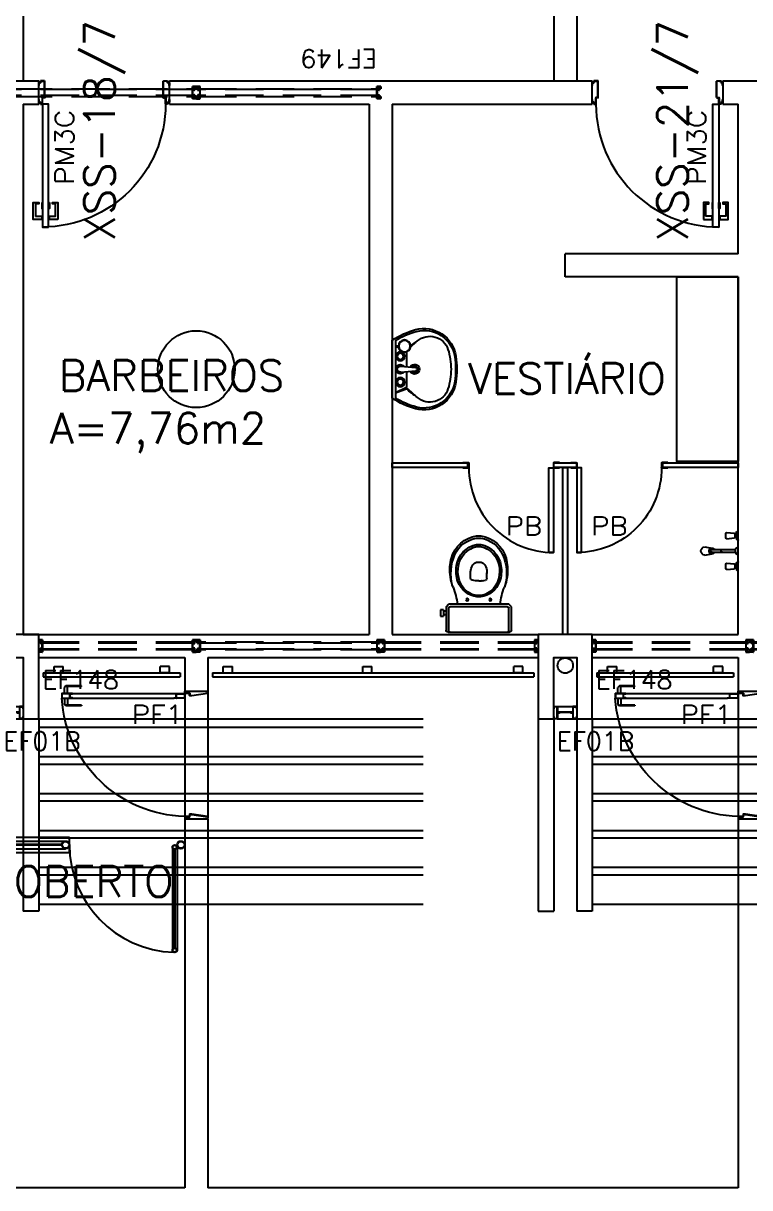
# Model space of a CAD drawing. Header units: millimetres. Extents: x 2046 to 2564, y 885 to 1120.
# Drawn here: x 2201.76 to 2206.49, y 918.65 to 926.23 of the extents above; entities that cross this region are included whole.
import ezdxf

# ---------------------------------------------------------------- set-up
doc = ezdxf.new("R2010")
doc.units = ezdxf.units.MM
doc.header["$LTSCALE"] = 10
doc.linetypes.add('HIDDEN', pattern=[0.375, 0.25, -0.125])
for name, color, linetype in [('AR-ALV', 2, 'Continuous'), ('AR-ALV-H', 1, 'Continuous'), ('AR-ALV-V', 2, 'Continuous'), ('AR-BRISEPROJ', 1, 'HIDDEN'), ('AR-DIVISÓRIAS', 2, 'Continuous'), ('AR-ESQ', 1, 'Continuous'), ('AR-ESQ-C', 1, 'Continuous'), ('AR-ESTC', 3, 'Continuous'), ('AR-LOUÇAS', 1, 'Continuous'), ('AR-PERGOLAPROJ', 1, 'HIDDEN'), ('AR-PORTA', 1, 'Continuous'), ('AR-PROJ', 1, 'HIDDEN'), ('BGR- VISTA', 12, 'Continuous'), ('BR-MONTANTE', 242, 'Continuous'), ('BR-PAINEL', 1, 'Continuous'), ('DET-VIDRO-FERR-V', 2, 'Continuous'), ('DT-ESQ-CHAPA DOBRADA-C', 1, 'Continuous'), ('DT-ESQ-CHAPA DOBRADA-V', 2, 'Continuous'), ('DT-ESQ-MARCO-V', 1, 'Continuous'), ('DT-ESQ-PERFIL TUBULAR-V', 2, 'Continuous'), ('DT-ESQ-PERFIL U-C', 2, 'Continuous'), ('DT-ESQ-PROJ', 1, 'HIDDEN'), ('DT-MALHA_C', 1, 'Continuous'), ('DT-PERFIL_TUBULAR_C', 193, 'Continuous'), ('DT-TXTESQ', 2, 'Continuous'), ('DT-TXTMOD', 1, 'Continuous'), ('DV- VISTA', 2, 'Continuous'), ('DV-TEXTO', 2, 'Continuous'), ('ENDEREÇO', 2, 'Continuous'), ('maçaneta', 1, 'Continuous'), ('mov', 1, 'Continuous'), ('PF-TXT', 2, 'Continuous'), ('PF-V', 1, 'Continuous'), ('PG-PROJ', 1, 'HIDDEN'), ('PM-PERFIL U-C', 2, 'Continuous'), ('PM-TXT', 2, 'Continuous'), ('pm1', 2, 'Continuous'), ('pm2', 1, 'Continuous'), ('WC1', 1, 'Continuous'), ('WC2', 1, 'Continuous'), ('WC3', 1, 'Continuous'), ('Área', 2, 'Continuous')]:
    doc.layers.add(name, color=color, linetype=linetype)
doc.styles.add('S10', font='simplex.shx', dxfattribs={"height": 0.1})
doc.styles.add('S12', font='simplex.shx', dxfattribs={"width": 1.1, "height": 0.12})
doc.styles.add('UNB-100', font='simplex.shx', dxfattribs={"height": 0.2})
doc.styles.add('UNB1-100', font='simplex.shx', dxfattribs={"height": 0.2})

# ---------------------------------------------------------------- blocks, each defined once
blk = doc.blocks.new('BACI-02P')
at = {"layer": 'WC1'}
for p, q in [((0.015, -0.1999), (0.015, 0.1999)), ((0.0276, 0.2125), (0.1797, 0.2125)), ((0.1797, 0.2125), (0.1959, 0.1963)), ((0.1959, 0.1963), (0.1959, -0.1963)), ((0.64, -0.0139), (0.64, 0.0139)), ((0.1797, -0.2125), (0.0276, -0.2125)), ((0.1797, -0.2125), (0.1959, -0.1963))]:
    blk.add_line(p, q, dxfattribs=at)
for centre, radius, start, end in [((0.0276, 0.1999), 0.0126, 90, 180), ((0.1312, 0.6177), 0.4837, 277.68055, 291.29786), ((0.4176, -0.1176), 0.3054, 85.92121, 111.30754), ((0.3963, -0.2524), 0.4415, 76.89645, 84.40787), ((0.4446, -0.0126), 0.1972, 7.73678, 74.79162), ((0.4446, 0.0126), 0.1972, 285.20838, 352.26322), ((0.1312, -0.6177), 0.4837, 68.70214, 82.31945), ((0.0276, -0.1999), 0.0126, 180, 270), ((0.4176, 0.1176), 0.3054, 248.69246, 274.07879), ((0.3963, 0.2524), 0.4415, 275.59213, 283.10355)]:
    blk.add_arc(centre, radius, start, end, dxfattribs=at)
at = {"layer": 'WC2'}
for p, q in [((0.2432, 0.0115), (0.2432, -0.0115)), ((0.5851, -0.0139), (0.5851, 0.0139))]:
    blk.add_line(p, q, dxfattribs=at)
for centre, radius, start, end in [((0.3995, -0.012), 0.1581, 111.08786, 171.43251), ((0.4113, -0.0526), 0.2002, 79.61968, 110.06193), ((0.4205, -0.0219), 0.1685, 12.28248, 80.81193), ((0.3995, 0.012), 0.1581, 188.56749, 248.91214), ((0.4205, 0.0219), 0.1685, 279.18807, 347.71752), ((0.4113, 0.0526), 0.2002, 249.93807, 280.38031)]:
    blk.add_arc(centre, radius, start, end, dxfattribs=at)
at = {"layer": 'WC3'}
for p, q in [((0.0225, 0.1963), (0.1696, 0.1963)), ((0.1797, 0.1862), (0.1797, -0.1862)), ((0.2523, 0.0115), (0.2523, -0.0115)), ((0.3487, 0), (0.3487, 0.0179)), ((0.3487, 0), (0.3487, -0.0179)), ((0.349, 0.0216), (0.3532, 0.0433)), ((0.3655, 0.0535), (0.4003, 0.0535)), ((0.5722, -0.0139), (0.5722, 0.0139)), ((0.6258, -0.0139), (0.6258, 0.0139)), ((0.349, -0.0216), (0.3532, -0.0433)), ((0.3655, -0.0535), (0.4003, -0.0535)), ((0.1696, -0.1963), (0.0225, -0.1963)), ((0.1276, -0.2125), (0.1276, -0.2291)), ((0.1509, -0.2125), (0.1509, -0.2291)), ((0.1193, -0.249), (0.1193, -0.2291)), ((0.1596, -0.2291), (0.1193, -0.2291)), ((0.1596, -0.249), (0.1193, -0.249)), ((0.1596, -0.2291), (0.1596, -0.249))]:
    blk.add_line(p, q, dxfattribs=at)
for centre in [(0.2264, 0.075), (0.2264, -0.075)]:
    blk.add_circle(centre, 0.00813, dxfattribs=at)
for centre, radius, start, end in [((0.0225, 0.1888), 0.00753, 90, 180), ((0.1696, 0.1862), 0.01, 0, 90), ((0.3956, -0.1199), 0.3011, 65.92177, 105.32351), ((0.4446, -0.0126), 0.1831, 8.33481, 66.22732), ((0.3995, -0.012), 0.1491, 133.26567, 170.90883), ((0.4113, -0.0526), 0.1877, 79.61968, 127.38986), ((0.4205, -0.0219), 0.1559, 13.28861, 80.81193), ((0.3687, 0.0179), 0.0201, 169.20938, 180), ((0.3687, 0.0179), 0.0201, 169.20938, 180), ((0.3655, 0.041), 0.0126, 90, 169.20938), ((0.3985, -0.0611), 0.1146, 69.06318, 90.87906), ((0.4253, 0.0035), 0.0448, 355.54817, 71.54049), ((0.4253, -0.0035), 0.0448, 288.45951, 4.45183), ((0.3995, 0.012), 0.1491, 189.09117, 226.73433), ((0.3687, -0.0179), 0.0201, 180, 190.79062), ((0.3687, -0.0179), 0.0201, 180, 190.79062), ((0.3655, -0.041), 0.0126, 190.79062, 270), ((0.3985, 0.0611), 0.1146, 269.12095, 290.93682), ((0.4205, 0.0219), 0.1559, 279.18807, 346.71139), ((0.4446, 0.0126), 0.1831, 293.77269, 351.66519), ((0.4113, 0.0526), 0.1877, 232.61014, 280.38031), ((0.0225, -0.1888), 0.00753, 180, 270), ((0.1696, -0.1862), 0.01, 270, 0), ((0.3956, 0.1199), 0.3011, 254.67649, 294.07823)]:
    blk.add_arc(centre, radius, start, end, dxfattribs=at)
blk = doc.blocks.new('CHVR-01P')
at = {"layer": 'WC1'}
for p, q in [((-0.08, 0.114), (-0.08, 0.086)), ((-0.074, 0.12), (-0.0254, 0.1155)), ((-0.074, 0.08), (-0.0254, 0.0845)), ((-0.02, 0.1096), (-0.0176, 0.1096)), ((-0.02, 0.0904), (-0.0176, 0.0904)), ((-0.0139, 0.1119), (-0.0077, 0.1257)), ((-0.0139, 0.0881), (-0.0077, 0.0743)), ((-0.0015, 0.129), (-0.0052, 0.1279)), ((-0.2165, 0.0264), (-0.1704, 0.0189)), ((-0.1704, 0.0088), (-0.1537, 0.0088)), ((-0.1537, 0.0088), (-0.0176, 0.0088)), ((-0.0176, 0.0088), (-0.0133, 0.0174)), ((-0.0131, 0.0178), (-0.0132, 0.0176)), ((-0.0126, 0.0182), (-0.0088, 0.0206)), ((-0.0088, 0.0222), (-0.0088, 0.0206)), ((-0.0068, 0.0242), (0, 0.0242)), ((-0.0015, 0.071), (-0.0052, 0.0721)), ((-0.2165, -0.0264), (-0.1704, -0.0189)), ((-0.1704, -0.0088), (-0.1537, -0.0088)), ((-0.1537, -0.0088), (-0.0176, -0.0088)), ((-0.0176, -0.0088), (-0.0133, -0.0174)), ((-0.0139, -0.0881), (-0.0077, -0.0743)), ((-0.0131, -0.0178), (-0.0132, -0.0176)), ((-0.0126, -0.0182), (-0.0088, -0.0206)), ((-0.0088, -0.0206), (-0.0088, -0.0222)), ((-0.0068, -0.0242), (0, -0.0242)), ((-0.0015, -0.071), (-0.0052, -0.0721)), ((-0.08, -0.086), (-0.08, -0.114)), ((-0.074, -0.08), (-0.0254, -0.0845)), ((-0.074, -0.12), (-0.0254, -0.1155)), ((-0.02, -0.0904), (-0.0176, -0.0904)), ((-0.02, -0.1096), (-0.0176, -0.1096)), ((-0.0139, -0.1119), (-0.0077, -0.1257)), ((-0.0015, -0.129), (-0.0052, -0.1279))]:
    blk.add_line(p, q, dxfattribs=at)
for centre, radius, start, end in [((-0.074, 0.114), 0.006, 90, 180), ((-0.074, 0.086), 0.006, 180, 270), ((-0.026, 0.1096), 0.006, 0, 84.40066), ((-0.026, 0.0904), 0.006, 275.59934, 0), ((-0.0176, 0.1136), 0.004, 270, 335.61273), ((-0.0176, 0.0864), 0.004, 24.38727, 90), ((-0.004, 0.1241), 0.004, 107.53034, 155.61273), ((-0.001, 0.1282), 0.001, 0, 122.00538), ((-0.2165, 0), 0.0264, 90, 270), ((-0.1704, 0), 0.0189, 90, 270), ((-0.1704, 0), 0.0088, 90, 270), ((-0.1704, 0), 0.0189, 27.71775, 90), ((-0.0115, 0.0165), 0.002, 122.78059, 153.43495), ((-0.0068, 0.0222), 0.002, 90, 180), ((-0.004, 0.0759), 0.004, 204.38727, 252.46966), ((-0.001, 0.0718), 0.001, 237.99462, 0), ((0, 0.07), 0.000002, 180, 270), ((-0.1704, 0), 0.0189, 270, 332.28225), ((-0.0115, -0.0165), 0.002, 206.56505, 237.21941), ((-0.0068, -0.0222), 0.002, 180, 270), ((-0.004, -0.0759), 0.004, 107.53034, 155.61273), ((-0.001, -0.0718), 0.001, 0, 122.00538), ((-0.074, -0.086), 0.006, 90, 180), ((-0.074, -0.114), 0.006, 180, 270), ((-0.026, -0.0904), 0.006, 0, 84.40066), ((-0.026, -0.1096), 0.006, 275.59934, 0), ((-0.0176, -0.0864), 0.004, 270, 335.61273), ((-0.0176, -0.1136), 0.004, 24.38727, 90), ((-0.004, -0.1241), 0.004, 204.38727, 252.46966), ((-0.001, -0.1282), 0.001, 237.99462, 0), ((0, -0.13), 0.000002, 180, 270)]:
    blk.add_arc(centre, radius, start, end, dxfattribs=at)
at = {"layer": 'WC2'}
for p, q in [((-0.02, 0.1096), (-0.02, 0.0904)), ((-0.0077, 0.1257), (-0.0077, 0.0743)), ((-0.0176, 0.0088), (-0.0176, -0.0088)), ((-0.0077, -0.0743), (-0.0077, -0.1257)), ((-0.02, -0.0904), (-0.02, -0.1096))]:
    blk.add_line(p, q, dxfattribs=at)
for centre, radius, start, end in [((-0.1704, 0), 0.0132, 41.81031, 318.18969), ((-0.1031, 0), 0.0088, 90, 270)]:
    blk.add_arc(centre, radius, start, end, dxfattribs=at)
blk = doc.blocks.new('LVTR-01P')
at = {"layer": 'WC1'}
for centre, radius, start, end in [((0.2424, -0.2861), 0.5176, 146.45009, 164.88853), ((-0.2424, -0.2861), 0.5176, 15.11147, 33.54991), ((-0.0544, -0.2059), 0.2102, 164.88853, 261.87462), ((0.0544, -0.2059), 0.2102, 278.12538, 15.11147), ((0, 0.175), 0.595, 261.87462, 270), ((0, 0.175), 0.595, 270, 278.12538)]:
    blk.add_arc(centre, radius, start, end, dxfattribs=at)
at = {"layer": 'WC2'}
for p, q in [((0.189, 0), (-0.189, 0)), ((-0.1869, -0.02), (0.1869, -0.02)), ((-0.0199, -0.0561), (-0.0119, -0.1511)), ((0.0195, -0.0561), (0.0115, -0.1511)), ((-0.112, -0.0924), (-0.0168, -0.0924)), ((0.0165, -0.0924), (0.1161, -0.0924))]:
    blk.add_line(p, q, dxfattribs=at)
for centre, radius in [((-0.15, -0.08), 0.04), ((-0.084, -0.0525), 0.02), ((0.084, -0.0525), 0.02)]:
    blk.add_circle(centre, radius, dxfattribs=at)
for centre, radius, start, end in [((-0.0002, -0.0527), 0.02, 350.37518, 189.62482), ((4.9199, -4.5336), 6.7189, 138.93408, 139.44029), ((-0.0002, -0.1501), 0.0118, 184.81241, 355.18759), ((0.1161, -0.105), 0.0126, 41.32768, 90), ((-4.9199, -4.5336), 6.7189, 40.55971, 41.32768), ((-0.0909, -0.2449), 0.1233, 139.44029, 252.413), ((0.0909, -0.2449), 0.1233, 287.587, 40.55971), ((0, 0.042), 0.4242, 252.413, 270), ((0, 0.042), 0.4242, 270, 287.587)]:
    blk.add_arc(centre, radius, start, end, dxfattribs=at)
at = {"layer": 'WC3'}
for p, q in [((-0.152, -0.02), (-0.152, -0.0401)), ((-0.148, -0.02), (-0.148, -0.0401)), ((-0.148, -0.0276), (-0.1415, -0.0409)), ((-0.148, -0.0335), (-0.1456, -0.0402)), ((0.1518, -0.02), (0.1161, -0.0924)), ((0.1528, -0.02), (0.1256, -0.0967))]:
    blk.add_line(p, q, dxfattribs=at)
for centre, radius in [((-0.15, -0.08), 0.037), ((-0.084, -0.0525), 0.03), ((0.084, -0.0525), 0.03)]:
    blk.add_circle(centre, radius, dxfattribs=at)
for centre, radius, start, end in [((0.2424, -0.2861), 0.505, 148.20722, 165.28172), ((0, -0.0525), 0.03, 308.80431, 231.19569), ((-0.2424, -0.2861), 0.505, 14.71828, 31.79278), ((5.2813, -4.0721), 6.7189, 143.96959, 144.44029), ((0, -0.1449), 0.0315, 117.94879, 62.76724), ((0, -0.1449), 0.021, 130.92554, 50.29094), ((0.1319, -0.1152), 0.0137, 36.16525, 98.27106), ((-5.2813, -4.0721), 6.7189, 35.55971, 36.16525), ((-0.0531, -0.2084), 0.1995, 165.28172, 262.11494), ((0.0531, -0.2084), 0.1995, 277.88506, 14.71828), ((0, 0.175), 0.5866, 262.11494, 270), ((0, 0.175), 0.5866, 270, 277.88506)]:
    blk.add_arc(centre, radius, start, end, dxfattribs=at)
blk = doc.blocks.new('pb55-gr-01p')
at = {"layer": 'mov'}
blk.add_arc((0.0015, 0.0172), 0.55, 359.7335, 90, dxfattribs=at)
at = {"layer": 'pm1'}
blk.add_lwpolyline([(0.0315, 0.5673), (0.0315, 0.0172), (0.0015, 0.0172), (0.0015, 0.5673)], close=True, dxfattribs=at)
at = {"layer": 'pm2'}
for p, q in [((-0.0385, 0.0172), (-0.0008, 0.0172)), ((-0.0385, 0.0158), (-0.0385, 0.0172)), ((-0.0008, 0.0158), (-0.0385, 0.0158)), ((0, 0.015), (0, -0.015)), ((0.0015, -0.0152), (0.0015, 0.015)), ((0.5515, -0.0152), (0.5515, 0.015)), ((0.553, 0.015), (0.553, -0.015)), ((0.5915, 0.0172), (0.5537, 0.0172)), ((0.5537, 0.0158), (0.5915, 0.0158)), ((0.5915, 0.0158), (0.5915, 0.0172)), ((-0.001, -0.016), (-0.0385, -0.016)), ((-0.0385, -0.0175), (-0.0385, -0.016)), ((-0.0385, -0.0175), (-0.0008, -0.0175)), ((0.5915, -0.0175), (0.5537, -0.0175)), ((0.554, -0.016), (0.5915, -0.016)), ((0.5915, -0.0175), (0.5915, -0.016))]:
    blk.add_line(p, q, dxfattribs=at)
for centre, radius, start, end in [((-0.0008, 0.015), 0.00225, 0, 90), ((-0.0008, 0.015), 0.00075, 0, 90), ((0.5537, 0.015), 0.00225, 90, 180), ((0.5537, 0.015), 0.00075, 90, 180), ((-0.001, -0.015), 0.001, 270, 0), ((-0.0008, -0.0152), 0.00225, 270, 0), ((0.5537, -0.0152), 0.00225, 180, 270), ((0.554, -0.015), 0.001, 180, 270)]:
    blk.add_arc(centre, radius, start, end, dxfattribs=at)
at = {"layer": 'PM-TXT', "style": 'S12', "width": 1.1}
blk.add_attdef('PM', (0.0929, 0.3347), '', height=0.12, dxfattribs=at)
at = {"layer": 'PM-TXT', "style": 'S12', "width": 1.1, "flags": 1}
for tag, p in [('LARGURA', (0.0929, 0.1347)), ('GRANITO', (0.0929, -0.0653)), ('VISOR', (0.0929, -0.2653)), ('FERRAGEM', (0.0929, -0.4653))]:
    blk.add_attdef(tag, p, '', height=0.12, dxfattribs=at)
blk = doc.blocks.new('DV5')
at = {"layer": 'DV- VISTA'}
blk.add_lwpolyline([(0.03, 0), (0.03, -1.085), (0, -1.085), (0, 0)], close=True, dxfattribs=at)
at = {"layer": 'DV-TEXTO', "style": 'S12'}
for tag, p, flags in [('ACABAMENTO', (0.3815, -0.3886), 3), ('CANTONEIRA', (0.5815, -0.3886), 3), ('DIVISÓRIA', (-0.0185, -0.3886), 2), ('TAMANHO', (0.1815, -0.3886), 3)]:
    blk.add_attdef(tag, p, '', height=0.12, rotation=90, dxfattribs=dict(at, flags=flags))
blk = doc.blocks.new('DV3')
at = {"layer": 'DV- VISTA'}
blk.add_lwpolyline([(0.03, 0), (0.03, -0.15), (0, -0.15), (0, 0)], close=True, dxfattribs=at)
at = {"layer": 'DV-TEXTO', "style": 'S12'}
for tag, p, flags in [('ACABAMENTO', (0.3798, -0.2006), 3), ('CANTONEIRA', (0.5798, -0.2006), 3), ('DIVISÓRIA', (-0.0202, -0.2006), 2), ('TAMANHO', (0.1798, -0.2006), 3)]:
    blk.add_attdef(tag, p, '', height=0.12, rotation=90, dxfattribs=dict(at, flags=flags))
blk = doc.blocks.new('DV2')
at = {"layer": 'DV- VISTA'}
blk.add_lwpolyline([(0.03, 0), (0.03, -0.49), (0, -0.49), (0, 0)], close=True, dxfattribs=at)
at = {"layer": 'DV-TEXTO', "style": 'S12'}
for tag, p, flags in [('ACABAMENTO', (0.5766, -0.4766), 3), ('CANTONEIRA', (0.7766, -0.4766), 3), ('DIVISÓRIA', (0.1766, -0.4766), 2), ('TAMANHO', (0.3766, -0.4766), 3)]:
    blk.add_attdef(tag, p, '', height=0.12, rotation=90, dxfattribs=dict(at, flags=flags))
blk = doc.blocks.new('BGR18')
at = {"layer": 'BGR- VISTA'}
blk.add_lwpolyline([(0, 0.875), (0, -0.325), (-0.4, -0.325), (-0.4, 0.875)], close=True, dxfattribs=at)
blk = doc.blocks.new('PG-MODULO3-PJ-B')
at = {"layer": 'PG-PROJ'}
for p, q in [((0, 0), (0, -1.25)), ((3.45, 0), (3.45, -1.25)), ((0.1, 0), (3.35, 0)), ((0.1, 0), (0.1, -1.25)), ((0.1, -0.0535), (3.35, -0.0535)), ((3.35, 0), (3.35, -1.25)), ((0.1, -0.2457), (3.35, -0.2457)), ((0.1, -0.2935), (3.35, -0.2935)), ((0.1, -0.4857), (3.35, -0.4857)), ((0.1, -0.5335), (3.35, -0.5335)), ((0.1, -0.7257), (3.35, -0.7257)), ((0.1, -0.7735), (3.35, -0.7735)), ((0.1, -0.9657), (3.35, -0.9657)), ((0.1, -1.0135), (3.35, -1.0135)), ((0.1, -1.2057), (3.35, -1.2057)), ((0.1, -1.25), (0, -1.25)), ((3.35, -1.25), (3.45, -1.25))]:
    blk.add_line(p, q, dxfattribs=at)
blk = doc.blocks.new('BR-MODULO5')
at = {"layer": 'BR-MONTANTE'}
for p, q in [((0.1, -0.1), (0.1, -0.06)), ((0.1, -0.06), (0.16, -0.06)), ((0.16, -0.1), (0.16, -0.06)), ((0.79, -0.1), (0.79, -0.06)), ((0.85, -0.06), (0.79, -0.06)), ((0.85, -0.1), (0.85, -0.06)), ((0.1, -0.1), (0.16, -0.1)), ((0.85, -0.1), (0.79, -0.1))]:
    blk.add_line(p, q, dxfattribs=at)
at = {"layer": 'BR-PAINEL'}
for p, q in [((0.03, -0.1), (0.92, -0.1)), ((0.03, -0.1), (0.03, -0.1266)), ((0.03, -0.1266), (0.92, -0.1266)), ((0.92, -0.1), (0.92, -0.1266))]:
    blk.add_line(p, q, dxfattribs=at)
blk = doc.blocks.new('BR-MODULO4')
at = {"layer": 'BR-MONTANTE'}
for p, q in [((0.1, -0.1), (0.1, -0.06)), ((0.1, -0.06), (0.16, -0.06)), ((0.16, -0.1), (0.16, -0.06)), ((1.0075, -0.06), (1.0675, -0.06)), ((1.0075, -0.1), (1.0075, -0.06)), ((1.0675, -0.1), (1.0675, -0.06)), ((1.99, -0.1), (1.99, -0.06)), ((2.05, -0.06), (1.99, -0.06)), ((2.05, -0.1), (2.05, -0.06)), ((0.1, -0.1), (0.16, -0.1)), ((1.0075, -0.1), (1.0675, -0.1)), ((2.05, -0.1), (1.99, -0.1))]:
    blk.add_line(p, q, dxfattribs=at)
at = {"layer": 'BR-PAINEL'}
for p, q in [((0.03, -0.1), (2.12, -0.1)), ((0.03, -0.1), (0.03, -0.1266)), ((0.03, -0.1266), (2.12, -0.1266)), ((2.12, -0.1), (2.12, -0.1266))]:
    blk.add_line(p, q, dxfattribs=at)
blk = doc.blocks.new('EF01B-P')
at = {"layer": 'DT-ESQ-CHAPA DOBRADA-C', "ltscale": 0.1}
blk.add_line((0.1235, 0.043), (0.0265, 0.043), dxfattribs=at)
blk.add_line((0.1235, 0.043), (0.0265, 0.043), dxfattribs=at)
blk.add_lwpolyline([(0.0265, 0.0445), (0.1235, 0.0445, -1), (0.1235, 0.0415), (0.0265, 0.0415, -1)], format="xyb", close=True, dxfattribs=at)
at = {"layer": 'DT-ESQ-MARCO-V', "ltscale": 0.1}
for p, q in [((0.0235, 0.08), (0.1265, 0.08)), ((0.0235, 0), (0.1265, 0))]:
    blk.add_line(p, q, dxfattribs=at)
at = {"layer": 'DT-ESQ-PERFIL U-C', "ltscale": 0.1}
for points in [[(0.025, 0.0634), (0.025, 0.0415), (0.0385, 0.0415, -1), (0.0385, 0.0385), (0.025, 0.0385), (0.025, 0.0015, -0.414214), (0.0235, 0), (0.0015, 0, -0.414214), (0, 0.0015), (0, 0.015), (0.0015, 0.015), (0.0015, 0.0015), (0.0235, 0.0015), (0.0235, 0.0385, -0.414214), (0.025, 0.04, -0.414214), (0.0235, 0.0415), (0.0235, 0.0634), (0.0235, 0.0785), (0.0015, 0.0785), (0.0015, 0.065), (0, 0.065), (0, 0.0785, -0.414214), (0.0015, 0.08), (0.0235, 0.08, -0.414214), (0.025, 0.0785)], [(0.125, 0.0634), (0.125, 0.0415), (0.1115, 0.0415, 1), (0.1115, 0.0385), (0.125, 0.0385), (0.125, 0.0015, 0.414214), (0.1265, 0), (0.1485, 0, 0.414214), (0.15, 0.0015), (0.15, 0.015), (0.1485, 0.015), (0.1485, 0.0015), (0.1265, 0.0015), (0.1265, 0.0385, 0.414214), (0.125, 0.04, 0.414214), (0.1265, 0.0415), (0.1265, 0.0634), (0.1265, 0.0785), (0.1485, 0.0785), (0.1485, 0.065), (0.15, 0.065), (0.15, 0.0785, 0.414214), (0.1485, 0.08), (0.1265, 0.08, 0.414214), (0.125, 0.0785)]]:
    blk.add_lwpolyline(points, format="xyb", close=True, dxfattribs=at)
for points in [[(0.025, 0.04), (0.0385, 0.04)], [(0.1115, 0.04), (0.125, 0.04)]]:
    blk.add_lwpolyline(points, dxfattribs=at)
at = {"layer": 'DT-TXTESQ', "ltscale": 0.1, "style": 'S12'}
blk.add_text('EF01B', height=0.12, dxfattribs=at).set_placement((0.0192, -0.205))
at = {"layer": 'DT-TXTMOD', "ltscale": 0.1, "style": 'S10', "flags": 3}
blk.add_attdef('EF01B', (0.0207, -0.14), '', height=0.1, dxfattribs=at)
blk = doc.blocks.new('EF149-P')
at = {"layer": 'DT-ESQ-PROJ', "ltscale": 0.1}
for points in [[(0.025, 0.0115), (0.025, 0.0015, -0.414214), (0.0235, 0), (0.0015, 0, -0.414214), (0, 0.0015), (0, 0.015), (0.0015, 0.015), (0.0015, 0.002, 0.414214), (0.002, 0.0015), (0.023, 0.0015, 0.414214), (0.0235, 0.002), (0.0235, 0.0115), (0.0105, 0.0115, -0.414214), (0.009, 0.013), (0.009, 0.023, -0.414214), (0.0105, 0.0245), (0.0235, 0.0245), (0.0235, 0.0555), (0.0105, 0.0555, -0.414214), (0.009, 0.057), (0.009, 0.067, -0.414214), (0.0105, 0.0685), (0.0235, 0.0685), (0.0235, 0.078, 0.414214), (0.023, 0.0785), (0.002, 0.0785, 0.414214), (0.0015, 0.078), (0.0015, 0.065), (0, 0.065), (0, 0.0785, -0.414214), (0.0015, 0.08), (0.0235, 0.08, -0.414214), (0.025, 0.0785), (0.025, 0.0685, -0.414214), (0.0235, 0.067), (0.0105, 0.067), (0.0105, 0.057), (0.0235, 0.057), (0.0235, 0.057, -0.414214), (0.025, 0.0555), (0.025, 0.0245, -0.414214), (0.0235, 0.023), (0.0235, 0.023), (0.0105, 0.023), (0.0105, 0.013), (0.0235, 0.013, -0.414214)], [(1.175, 0.0115), (1.175, 0.0015, 0.414214), (1.1765, 0), (1.1985, 0, 0.414214), (1.2, 0.0015), (1.2, 0.015), (1.1985, 0.015), (1.1985, 0.002, -0.414214), (1.198, 0.0015), (1.177, 0.0015, -0.414214), (1.1765, 0.002), (1.1765, 0.0115), (1.1895, 0.0115, 0.414214), (1.191, 0.013), (1.191, 0.023, 0.414214), (1.1895, 0.0245), (1.1765, 0.0245), (1.1765, 0.0555), (1.1895, 0.0555, 0.414214), (1.191, 0.057), (1.191, 0.067, 0.414214), (1.1895, 0.0685), (1.1765, 0.0685), (1.1765, 0.078, -0.414214), (1.177, 0.0785), (1.198, 0.0785, -0.414214), (1.1985, 0.078), (1.1985, 0.065), (1.2, 0.065), (1.2, 0.0785, 0.414214), (1.1985, 0.08), (1.1765, 0.08, 0.414214), (1.175, 0.0785), (1.175, 0.0685, 0.414214), (1.1765, 0.067), (1.1895, 0.067), (1.1895, 0.057), (1.1765, 0.057), (1.1765, 0.057, 0.414214), (1.175, 0.0555), (1.175, 0.0245, 0.414214), (1.1765, 0.023), (1.1765, 0.023), (1.1895, 0.023), (1.1895, 0.013), (1.1765, 0.013, 0.414214)], [(1.225, 0.0115), (1.225, 0.0015, -0.414214), (1.2235, 0), (1.2015, 0, -0.414214), (1.2, 0.0015), (1.2, 0.015), (1.2015, 0.015), (1.2015, 0.002, 0.414214), (1.202, 0.0015), (1.223, 0.0015, 0.414214), (1.2235, 0.002), (1.2235, 0.0115), (1.2105, 0.0115, -0.414214), (1.209, 0.013), (1.209, 0.023, -0.414214), (1.2105, 0.0245), (1.2235, 0.0245), (1.2235, 0.0555), (1.2105, 0.0555, -0.414214), (1.209, 0.057), (1.209, 0.067, -0.414214), (1.2105, 0.0685), (1.2235, 0.0685), (1.2235, 0.078, 0.414214), (1.223, 0.0785), (1.202, 0.0785, 0.414214), (1.2015, 0.078), (1.2015, 0.065), (1.2, 0.065), (1.2, 0.0785, -0.414214), (1.2015, 0.08), (1.2235, 0.08, -0.414214), (1.225, 0.0785), (1.225, 0.0685, -0.414214), (1.2235, 0.067), (1.2105, 0.067), (1.2105, 0.057), (1.2235, 0.057), (1.2235, 0.057, -0.414214), (1.225, 0.0555), (1.225, 0.0245, -0.414214), (1.2235, 0.023), (1.2235, 0.023), (1.2105, 0.023), (1.2105, 0.013), (1.2235, 0.013, -0.414214)]]:
    blk.add_lwpolyline(points, format="xyb", close=True, dxfattribs=at)
for points in [[(1.1875, 0.059), (1.1875, 0.065), (0.0125, 0.065), (0.0125, 0.059)], [(1.1875, 0.021), (1.1875, 0.015), (0.0125, 0.015), (0.0125, 0.021)], [(2.3875, 0.059), (2.3875, 0.065), (1.2125, 0.065), (1.2125, 0.059)], [(2.3875, 0.021), (2.3875, 0.015), (1.2125, 0.015), (1.2125, 0.021)]]:
    blk.add_lwpolyline(points, close=True, dxfattribs=at)
at = {"layer": 'DT-TXTESQ', "ltscale": 0.1, "style": 'S12'}
blk.add_text('EF149', height=0.12, dxfattribs=at).set_placement((0.0235, -0.24))
at = {"layer": 'DT-TXTMOD', "ltscale": 0.1, "style": 'S10', "flags": 3}
for tag, p in [('M27', (0.0235, -0.14)), ('M28', (0.427, -0.14)), ('M29', (0.8306, -0.14)), ('M30', (1.2341, -0.14)), ('M31', (1.6376, -0.14)), ('M32', (2.0412, -0.14)), ('M33', (2.4447, -0.14)), ('M34', (2.8482, -0.14))]:
    blk.add_attdef(tag, p, '', height=0.1, dxfattribs=at)
blk = doc.blocks.new('EF148-P')
at = {"layer": 'DT-ESQ-PROJ', "ltscale": 0.1}
for points in [[(0.05, 0.01), (0.05, 0, -0.414214), (0.0485, -0.0015), (0.0265, -0.0015, -0.414214), (0.025, 0), (0.025, 0.0135), (0.0265, 0.0135), (0.0265, 0.0005, 0.414214), (0.027, 0), (0.048, 0, 0.414214), (0.0485, 0.0005), (0.0485, 0.01), (0.0355, 0.01, -0.414214), (0.034, 0.0115), (0.034, 0.0215, -0.414214), (0.0355, 0.023), (0.0485, 0.023), (0.0485, 0.054), (0.0355, 0.054, -0.414214), (0.034, 0.0555), (0.034, 0.0655, -0.414214), (0.0355, 0.067), (0.0485, 0.067), (0.0485, 0.0765, 0.414214), (0.048, 0.077), (0.027, 0.077, 0.414214), (0.0265, 0.0765), (0.0265, 0.0635), (0.025, 0.0635), (0.025, 0.077, -0.414214), (0.0265, 0.0785), (0.0485, 0.0785, -0.414214), (0.05, 0.077), (0.05, 0.067, -0.414214), (0.0485, 0.0655), (0.0355, 0.0655), (0.0355, 0.0555), (0.0485, 0.0555), (0.0485, 0.0555, -0.414214), (0.05, 0.054), (0.05, 0.023, -0.414214), (0.0485, 0.0215), (0.0485, 0.0215), (0.0355, 0.0215), (0.0355, 0.0115), (0.0485, 0.0115, -0.414214)], [(1.025, 0.01), (1.025, 0, 0.414214), (1.0265, -0.0015), (1.0485, -0.0015, 0.414214), (1.05, 0), (1.05, 0.0135), (1.0485, 0.0135), (1.0485, 0.0005, -0.414214), (1.048, 0), (1.027, 0, -0.414214), (1.0265, 0.0005), (1.0265, 0.01), (1.0395, 0.01, 0.414214), (1.041, 0.0115), (1.041, 0.0215, 0.414214), (1.0395, 0.023), (1.0265, 0.023), (1.0265, 0.054), (1.0395, 0.054, 0.414214), (1.041, 0.0555), (1.041, 0.0655, 0.414214), (1.0395, 0.067), (1.0265, 0.067), (1.0265, 0.0765, -0.414214), (1.027, 0.077), (1.048, 0.077, -0.414214), (1.0485, 0.0765), (1.0485, 0.0635), (1.05, 0.0635), (1.05, 0.077, 0.414214), (1.0485, 0.0785), (1.0265, 0.0785, 0.414214), (1.025, 0.077), (1.025, 0.067, 0.414214), (1.0265, 0.0655), (1.0395, 0.0655), (1.0395, 0.0555), (1.0265, 0.0555), (1.0265, 0.0555, 0.414214), (1.025, 0.054), (1.025, 0.023, 0.414214), (1.0265, 0.0215), (1.0265, 0.0215), (1.0395, 0.0215), (1.0395, 0.0115), (1.0265, 0.0115, 0.414214)], [(1.075, 0.01), (1.075, 0, -0.414214), (1.0735, -0.0015), (1.0515, -0.0015, -0.414214), (1.05, 0), (1.05, 0.0135), (1.0515, 0.0135), (1.0515, 0.0005, 0.414214), (1.052, 0), (1.073, 0, 0.414214), (1.0735, 0.0005), (1.0735, 0.01), (1.0605, 0.01, -0.414214), (1.059, 0.0115), (1.059, 0.0215, -0.414214), (1.0605, 0.023), (1.0735, 0.023), (1.0735, 0.054), (1.0605, 0.054, -0.414214), (1.059, 0.0555), (1.059, 0.0655, -0.414214), (1.0605, 0.067), (1.0735, 0.067), (1.0735, 0.0765, 0.414214), (1.073, 0.077), (1.052, 0.077, 0.414214), (1.0515, 0.0765), (1.0515, 0.0635), (1.05, 0.0635), (1.05, 0.077, -0.414214), (1.0515, 0.0785), (1.0735, 0.0785, -0.414214), (1.075, 0.077), (1.075, 0.067, -0.414214), (1.0735, 0.0655), (1.0605, 0.0655), (1.0605, 0.0555), (1.0735, 0.0555), (1.0735, 0.0555, -0.414214), (1.075, 0.054), (1.075, 0.023, -0.414214), (1.0735, 0.0215), (1.0735, 0.0215), (1.0605, 0.0215), (1.0605, 0.0115), (1.0735, 0.0115, -0.414214)], [(2.225, 0.01), (2.225, 0, 0.414214), (2.2265, -0.0015), (2.2485, -0.0015, 0.414214), (2.25, 0), (2.25, 0.0135), (2.2485, 0.0135), (2.2485, 0.0005, -0.414214), (2.248, 0), (2.227, 0, -0.414214), (2.2265, 0.0005), (2.2265, 0.01), (2.2395, 0.01, 0.414214), (2.241, 0.0115), (2.241, 0.0215, 0.414214), (2.2395, 0.023), (2.2265, 0.023), (2.2265, 0.054), (2.2395, 0.054, 0.414214), (2.241, 0.0555), (2.241, 0.0655, 0.414214), (2.2395, 0.067), (2.2265, 0.067), (2.2265, 0.0765, -0.414214), (2.227, 0.077), (2.248, 0.077, -0.414214), (2.2485, 0.0765), (2.2485, 0.0635), (2.25, 0.0635), (2.25, 0.077, 0.414214), (2.2485, 0.0785), (2.2265, 0.0785, 0.414214), (2.225, 0.077), (2.225, 0.067, 0.414214), (2.2265, 0.0655), (2.2395, 0.0655), (2.2395, 0.0555), (2.2265, 0.0555), (2.2265, 0.0555, 0.414214), (2.225, 0.054), (2.225, 0.023, 0.414214), (2.2265, 0.0215), (2.2265, 0.0215), (2.2395, 0.0215), (2.2395, 0.0115), (2.2265, 0.0115, 0.414214)], [(2.275, 0.01), (2.275, 0, -0.414214), (2.2735, -0.0015), (2.2515, -0.0015, -0.414214), (2.25, 0), (2.25, 0.0135), (2.2515, 0.0135), (2.2515, 0.0005, 0.414214), (2.252, 0), (2.273, 0, 0.414214), (2.2735, 0.0005), (2.2735, 0.01), (2.2605, 0.01, -0.414214), (2.259, 0.0115), (2.259, 0.0215, -0.414214), (2.2605, 0.023), (2.2735, 0.023), (2.2735, 0.054), (2.2605, 0.054, -0.414214), (2.259, 0.0555), (2.259, 0.0655, -0.414214), (2.2605, 0.067), (2.2735, 0.067), (2.2735, 0.0765, 0.414214), (2.273, 0.077), (2.252, 0.077, 0.414214), (2.2515, 0.0765), (2.2515, 0.0635), (2.25, 0.0635), (2.25, 0.077, -0.414214), (2.2515, 0.0785), (2.2735, 0.0785, -0.414214), (2.275, 0.077), (2.275, 0.067, -0.414214), (2.2735, 0.0655), (2.2605, 0.0655), (2.2605, 0.0555), (2.2735, 0.0555), (2.2735, 0.0555, -0.414214), (2.275, 0.054), (2.275, 0.023, -0.414214), (2.2735, 0.0215), (2.2735, 0.0215), (2.2605, 0.0215), (2.2605, 0.0115), (2.2735, 0.0115, -0.414214)], [(3.25, 0.01), (3.25, 0, 0.414214), (3.2515, -0.0015), (3.2735, -0.0015, 0.414214), (3.275, 0), (3.275, 0.0135), (3.2735, 0.0135), (3.2735, 0.0005, -0.414214), (3.273, 0), (3.252, 0, -0.414214), (3.2515, 0.0005), (3.2515, 0.01), (3.2645, 0.01, 0.414214), (3.266, 0.0115), (3.266, 0.0215, 0.414214), (3.2645, 0.023), (3.2515, 0.023), (3.2515, 0.054), (3.2645, 0.054, 0.414214), (3.266, 0.0555), (3.266, 0.0655, 0.414214), (3.2645, 0.067), (3.2515, 0.067), (3.2515, 0.0765, -0.414214), (3.252, 0.077), (3.273, 0.077, -0.414214), (3.2735, 0.0765), (3.2735, 0.0635), (3.275, 0.0635), (3.275, 0.077, 0.414214), (3.2735, 0.0785), (3.2515, 0.0785, 0.414214), (3.25, 0.077), (3.25, 0.067, 0.414214), (3.2515, 0.0655), (3.2645, 0.0655), (3.2645, 0.0555), (3.2515, 0.0555), (3.2515, 0.0555, 0.414214), (3.25, 0.054), (3.25, 0.023, 0.414214), (3.2515, 0.0215), (3.2515, 0.0215), (3.2645, 0.0215), (3.2645, 0.0115), (3.2515, 0.0115, 0.414214)]]:
    blk.add_lwpolyline(points, format="xyb", close=True, dxfattribs=at)
for points in [[(1.0375, 0.0575), (1.0375, 0.0635), (0.0375, 0.0635), (0.0375, 0.0575)], [(1.0375, 0.0195), (1.0375, 0.0135), (0.0375, 0.0135), (0.0375, 0.0195)], [(2.2375, 0.0575), (2.2375, 0.0635), (1.0625, 0.0635), (1.0625, 0.0575)], [(2.2375, 0.0195), (2.2375, 0.0135), (1.0625, 0.0135), (1.0625, 0.0195)], [(3.2625, 0.0575), (3.2625, 0.0635), (2.2625, 0.0635), (2.2625, 0.0575)], [(3.2625, 0.0195), (3.2625, 0.0135), (2.2625, 0.0135), (2.2625, 0.0195)]]:
    blk.add_lwpolyline(points, close=True, dxfattribs=at)
at = {"layer": 'DT-TXTESQ', "ltscale": 0.1, "style": 'S12'}
blk.add_text('EF148', height=0.12, dxfattribs=at).set_placement((0.0485, -0.2415))
at = {"layer": 'DT-TXTMOD', "ltscale": 0.1, "style": 'S10', "flags": 3}
for tag, p in [('M27', (0.0485, -0.1415)), ('M28', (0.452, -0.1415)), ('M29', (0.8556, -0.1415)), ('M30', (1.2591, -0.1415)), ('M31', (1.6626, -0.1415)), ('M32', (2.0662, -0.1415)), ('M33', (2.4697, -0.1415)), ('M34', (2.8732, -0.1415))]:
    blk.add_attdef(tag, p, '', height=0.1, dxfattribs=at)
blk = doc.blocks.new('PF1')
at = {"layer": 'AR-ALV-H'}
blk.add_arc((-0.0069, 0.129), 0.8221, 1.46101, 86.31413, dxfattribs=at)
at = {"layer": 'DET-VIDRO-FERR-V'}
for points in [[(0.03, 0.103), (0.03, 0.1165, 0.414214), (0.0285, 0.118), (0.015, 0.118), (0.015, 0.1485, 0.414214), (0.0135, 0.15), (0, 0.15), (0, 0.148), (0.013, 0.148), (0.013, 0.1175, 0.414214), (0.0145, 0.116), (0.028, 0.116), (0.028, 0.1031), (0.0133, 0.002), (0, 0.002), (0, 0), (0.0137, 0, 0.372464), (0.0152, 0.0013)], [(0.8, 0.103), (0.8, 0.1165, -0.414214), (0.8015, 0.118), (0.815, 0.118), (0.815, 0.1485, -0.414214), (0.8165, 0.15), (0.83, 0.15), (0.83, 0.148), (0.817, 0.148), (0.817, 0.1175, -0.414214), (0.8155, 0.116), (0.802, 0.116), (0.802, 0.1031), (0.8167, 0.002), (0.83, 0.002), (0.83, 0), (0.8163, 0, -0.372464), (0.8148, 0.0013)]]:
    blk.add_lwpolyline(points, format="xyb", close=True, dxfattribs=at)
at = {"layer": 'DT-ESQ-CHAPA DOBRADA-C'}
for p, q in [((0.0165, 0.895), (0.0165, 0.8815)), ((0.0445, 0.895), (0.0445, 0.8815)), ((0.0165, 0.205), (0.0165, 0.2185)), ((0.0445, 0.205), (0.0445, 0.2185))]:
    blk.add_line(p, q, dxfattribs=at)
for points in [[(0.0165, 0.95), (0.0445, 0.95, -0.414214), (0.046, 0.9485), (0.046, 0.8815, -1), (0.043, 0.8815), (0.043, 0.895), (0.018, 0.895), (0.018, 0.8815, -1), (0.015, 0.8815), (0.015, 0.9485, -0.414214)], [(0.018, 0.8965, 0.414214), (0.0165, 0.895), (0.0165, 0.9485), (0.0445, 0.9485), (0.0445, 0.895, 0.414214), (0.043, 0.8965), (0.0189, 0.8965)], [(0.0165, 0.15), (0.0445, 0.15, 0.414214), (0.046, 0.1515), (0.046, 0.2185, 1), (0.043, 0.2185), (0.043, 0.205), (0.018, 0.205), (0.018, 0.2185, 1), (0.015, 0.2185), (0.015, 0.1515, 0.414214)], [(0.018, 0.2035, -0.414214), (0.0165, 0.205), (0.0165, 0.1515), (0.0445, 0.1515), (0.0445, 0.205, -0.414214), (0.043, 0.2035), (0.0189, 0.2035)]]:
    blk.add_lwpolyline(points, format="xyb", close=True, dxfattribs=at)
at = {"layer": 'DT-ESQ-CHAPA DOBRADA-V'}
for p, q in [((0.015, 0.8815), (0.015, 0.2185)), ((0.046, 0.8815), (0.046, 0.2185))]:
    blk.add_line(p, q, dxfattribs=at)
at = {"layer": 'maçaneta'}
for p, q in [((-0.035, 0.9225), (-0.025, 0.9325)), ((-0.03, 0.9225), (-0.035, 0.9225)), ((-0.035, 0.8225), (-0.035, 0.9225)), ((-0.03, 0.8225), (-0.03, 0.9225)), ((0.015, 0.9125), (-0.03, 0.9125)), ((0.015, 0.9325), (-0.025, 0.9325)), ((0.046, 0.9325), (0.086, 0.9325)), ((0.046, 0.9125), (0.091, 0.9125)), ((0.096, 0.9225), (0.086, 0.9325)), ((0.091, 0.9225), (0.096, 0.9225)), ((0.091, 0.8225), (0.091, 0.9225)), ((0.096, 0.8225), (0.096, 0.9225)), ((-0.03, 0.8225), (-0.035, 0.8225)), ((0.091, 0.8225), (0.096, 0.8225))]:
    blk.add_line(p, q, dxfattribs=at)
at = {"layer": 'PF-V'}
for p, q in [((0.0445, 0.15), (0.8165, 0.15)), ((0.0069, 0), (0.8232, 0))]:
    blk.add_line(p, q, dxfattribs=at)
at = {"layer": 'PF-TXT', "style": 'S12', "width": 1.1}
blk.add_attdef('PF', (0.2113, 0.2022), '', height=0.12, rotation=90, dxfattribs=at)
blk = doc.blocks.new('TE01')
at = {"layer": 'AR-ALV-V'}
for p, q in [((0, 0.1), (-3.9, 0.1)), ((-3.9, 0.1), (-3.9, 0)), ((0, 0), (-3.9, 0))]:
    blk.add_line(p, q, dxfattribs=at)
at = {"layer": 'DT-ESQ-PERFIL TUBULAR-V'}
for p, q in [((-4.6, 0.065), (-4.6, 0.735)), ((-4.57, 0.065), (-4.57, 0.735)), ((-0.025, 0.075), (-3.875, 0.075)), ((-0.025, 0.025), (-3.875, 0.025))]:
    blk.add_line(p, q, dxfattribs=at)
at = {"layer": 'DT-MALHA_C'}
for p, q in [((-4.5863, 0.0799), (-4.5863, 0.7201)), ((-4.5838, 0.0799), (-4.5838, 0.7201)), ((-3.85, 0.0512), (-2.625, 0.0512)), ((-3.85, 0.0487), (-2.625, 0.0487)), ((-2.575, 0.0512), (-1.35, 0.0512)), ((-2.575, 0.0487), (-1.35, 0.0487)), ((-1.3, 0.0512), (-0.05, 0.0512)), ((-1.3, 0.0487), (-0.05, 0.0487))]:
    blk.add_line(p, q, dxfattribs=at)
at = {"layer": 'DT-PERFIL_TUBULAR_C'}
for centre, radius in [((-4.585, 0.735), 0.015), ((-4.585, 0.735), 0.0125), ((-4.585, 0.065), 0.015), ((-4.585, 0.065), 0.0125), ((-4.625, 0.05), 0.025), ((-4.625, 0.05), 0.0225), ((-3.875, 0.05), 0.025), ((-3.875, 0.05), 0.0225), ((-2.6, 0.05), 0.025), ((-2.6, 0.05), 0.0225), ((-1.325, 0.05), 0.025), ((-1.325, 0.05), 0.0225), ((-0.025, 0.05), 0.025), ((-0.025, 0.05), 0.0225)]:
    blk.add_circle(centre, radius, dxfattribs=at)
at = {"layer": 'mov'}
blk.add_arc((-4.6, 0.0487), 0.7, 0, 88.21397, dxfattribs=at)
at = {"layer": 'PM-TXT', "style": 'S12', "flags": 2}
blk.add_attdef('TE', (-4.4135, 0.0856), '', height=0.12, rotation=90, dxfattribs=at)
blk = doc.blocks.new('PM3C')
at = {"layer": 'maçaneta'}
for points in [[(0.02, 0.9), (-0.035, 0.9), (-0.035, 0.79), (0, 0.79), (0, 0.8), (-0.02, 0.8), (-0.02, 0.8785, -0.414214), (-0.0185, 0.88), (0.02, 0.88)], [(0.125, 0.9), (0.07, 0.9), (0.07, 0.88), (0.1085, 0.88, -0.414214), (0.11, 0.8785), (0.11, 0.8), (0.09, 0.8), (0.09, 0.79), (0.125, 0.79)]]:
    blk.add_lwpolyline(points, format="xyb", close=True, dxfattribs=at)
for points in [[(0.02, 0.79), (0.02, 0.83), (0.025, 0.83), (0.025, 0.79)], [(0.07, 0.79), (0.07, 0.83), (0.065, 0.83), (0.065, 0.79)]]:
    blk.add_lwpolyline(points, close=True, dxfattribs=at)
at = {"layer": 'mov'}
blk.add_arc((0.025, 0.15), 0.8, 0, 90, dxfattribs=at)
at = {"layer": 'PM-PERFIL U-C'}
for p, q in [((0, 0.12), (0, 0.1385)), ((0.002, 0.12), (0, 0.12)), ((0.0015, 0.14), (0.01, 0.14)), ((0.002, 0.138), (0.002, 0.12)), ((0.0105, 0.138), (0.002, 0.138)), ((0.01, 0.14), (0.01, 0.1485)), ((0.0115, 0.15), (0.0235, 0.15)), ((0.012, 0.148), (0.012, 0.1395)), ((0.023, 0.148), (0.012, 0.148)), ((0.023, 0.1085), (0.023, 0.148)), ((0.038, 0.107), (0.0245, 0.107)), ((0.025, 0.1485), (0.025, 0.109)), ((0.0385, 0.109), (0.025, 0.109)), ((0.038, 0.107), (0.038, 0.002)), ((0.04, 0.1075), (0.04, 0.0015)), ((0.81, 0.1075), (0.81, 0.0015)), ((0.8115, 0.109), (0.825, 0.109)), ((0.812, 0.107), (0.8255, 0.107)), ((0.812, 0.107), (0.812, 0.002)), ((0.825, 0.1485), (0.825, 0.109)), ((0.8385, 0.15), (0.8265, 0.15)), ((0.827, 0.148), (0.838, 0.148)), ((0.827, 0.1085), (0.827, 0.148)), ((0.838, 0.148), (0.838, 0.1395)), ((0.8395, 0.138), (0.848, 0.138)), ((0.84, 0.14), (0.84, 0.1485)), ((0.8485, 0.14), (0.84, 0.14)), ((0.848, 0.138), (0.848, 0.12)), ((0.848, 0.12), (0.85, 0.12)), ((0.85, 0.12), (0.85, 0.1385)), ((0, 0.03), (0.002, 0.03)), ((0, 0.0115), (0, 0.03)), ((0.01, 0.01), (0.0015, 0.01)), ((0.002, 0.03), (0.002, 0.012)), ((0.002, 0.012), (0.0105, 0.012)), ((0.01, 0.0015), (0.01, 0.01)), ((0.0385, 0), (0.0115, 0)), ((0.012, 0.0105), (0.012, 0.002)), ((0.012, 0.002), (0.038, 0.002)), ((0.8115, 0), (0.8385, 0)), ((0.838, 0.002), (0.812, 0.002)), ((0.838, 0.0105), (0.838, 0.002)), ((0.848, 0.012), (0.8395, 0.012)), ((0.84, 0.0015), (0.84, 0.01)), ((0.84, 0.01), (0.8485, 0.01)), ((0.85, 0.03), (0.848, 0.03)), ((0.848, 0.03), (0.848, 0.012)), ((0.85, 0.0115), (0.85, 0.03))]:
    blk.add_line(p, q, dxfattribs=at)
for centre, start, end in [((0.0015, 0.1385), 90, 180), ((0.0115, 0.1485), 90, 180), ((0.0105, 0.1395), 270, 0), ((0.0245, 0.1085), 180, 270), ((0.0235, 0.1485), 360, 90), ((0.0385, 0.1075), 0, 90), ((0.8115, 0.1075), 90, 180), ((0.8265, 0.1485), 90, 180), ((0.8255, 0.1085), 270, 0), ((0.8395, 0.1395), 180, 270), ((0.8385, 0.1485), 0, 90), ((0.8485, 0.1385), 0, 90), ((0.0015, 0.0115), 180, 270), ((0.0115, 0.0015), 180, 270), ((0.0105, 0.0105), 0, 90), ((0.0385, 0.0015), 269.93864, 0), ((0.8115, 0.0015), 180, 270.06136), ((0.8395, 0.0105), 90, 180), ((0.8385, 0.0015), 270, 0), ((0.8485, 0.0115), 270, 0)]:
    blk.add_arc(centre, 0.0015, start, end, dxfattribs=at)
at = {"layer": 'pm1'}
blk.add_lwpolyline([(0.065, 0.95), (0.065, 0.15), (0.025, 0.15), (0.025, 0.95)], close=True, dxfattribs=at)
at = {"layer": 'PM-TXT', "style": 'S12', "width": 1.1}
blk.add_attdef('PM', (0.2279, 0.15), '', height=0.12, rotation=90, dxfattribs=at)

msp = doc.modelspace()

# ---------------------------------------------------------------- linework, layer by layer
at = {"layer": 'AR-ALV'}
for p, q in [((2201.5134, 925.8524), (2201.8634, 925.8524)), ((2201.8634, 925.7024), (2201.8634, 925.8524)), ((2202.7134, 925.8524), (2205.4634, 925.8524)), ((2202.7134, 925.7024), (2202.7134, 925.8524)), ((2205.4634, 925.7024), (2205.4634, 925.8524)), ((2206.3134, 925.8524), (2206.6634, 925.8524)), ((2206.3134, 925.8524), (2206.3134, 925.7024)), ((2201.7634, 925.7024), (2201.7634, 922.2524)), ((2201.7634, 925.7024), (2201.8634, 925.7024)), ((2202.7134, 925.7024), (2204.0134, 925.7024)), ((2204.0134, 925.7024), (2204.0134, 922.2524)), ((2204.1634, 925.7024), (2204.1634, 922.2524)), ((2204.1634, 925.7024), (2205.4634, 925.7024)), ((2206.3134, 925.7024), (2206.4134, 925.7024)), ((2206.4134, 924.7274), (2206.4134, 925.7024)), ((2206.4134, 924.7274), (2205.2884, 924.7274)), ((2205.2884, 924.5774), (2205.2884, 924.7274)), ((2206.4134, 924.5774), (2205.2884, 924.5774)), ((2206.4134, 922.2524), (2206.4134, 924.5774)), ((2201.7634, 922.2524), (2204.0134, 922.2524)), ((2204.1634, 922.2524), (2205.1134, 922.2524)), ((2205.4634, 922.2524), (2206.4134, 922.2524)), ((2201.8634, 922.1024), (2202.8134, 922.1024)), ((2202.8134, 922.1024), (2202.8134, 921.8826)), ((2202.9634, 922.1024), (2202.9634, 921.8826)), ((2202.9634, 922.1024), (2205.1134, 922.1024)), ((2205.4634, 922.1024), (2206.4134, 922.1024)), ((2206.4134, 922.1024), (2206.4134, 921.8826)), ((2202.8134, 921.8826), (2202.9634, 921.8826)), ((2206.4134, 921.8826), (2206.5634, 921.8826)), ((2202.8134, 921.0526), (2202.9634, 921.0526)), ((2202.8134, 921.0526), (2202.8134, 918.6524)), ((2202.9634, 921.0526), (2202.9634, 918.6524)), ((2206.4134, 921.0526), (2206.5634, 921.0526)), ((2206.4134, 921.0526), (2206.4134, 918.6524)), ((2202.8134, 918.6524), (2198.1634, 918.6524)), ((2206.4134, 918.6524), (2202.9634, 918.6524))]:
    msp.add_line(p, q, dxfattribs=at)
at = {"layer": 'AR-ESQ-C'}
msp.add_circle((2205.2889, 922.0493), 0.05, dxfattribs=at)
at = {"layer": 'AR-ESTC'}
for points in [[(2201.8634, 921.7024), (2201.8634, 922.2524), (2201.5134, 922.2524), (2201.5134, 921.7024), (2201.6134, 921.7024), (2201.6134, 922.1024), (2201.7634, 922.1024), (2201.7634, 921.7024)], [(2205.4634, 921.7024), (2205.4634, 922.2524), (2205.1134, 922.2524), (2205.1134, 921.7024), (2205.2134, 921.7024), (2205.2134, 922.1024), (2205.3634, 922.1024), (2205.3634, 921.7024)]]:
    msp.add_lwpolyline(points, close=True, dxfattribs=at)
at = {"layer": 'AR-PROJ'}
for p, q in [((2201.7634, 926.9027), (2201.7634, 925.8524)), ((2205.2134, 926.9024), (2205.2134, 925.8524)), ((2205.3634, 926.9024), (2205.3634, 925.8524))]:
    msp.add_line(p, q, dxfattribs=at)
msp.add_circle((2202.8884, 923.9774), 0.25, dxfattribs=at)

# ---------------------------------------------------------------- block references
at = {"layer": 'AR-BRISEPROJ'}
for name, p in [('BR-MODULO5', (2201.8634, 922.1024)), ('BR-MODULO4', (2202.9634, 922.1024)), ('BR-MODULO5', (2205.4634, 922.1024))]:
    msp.add_blockref(name, p, dxfattribs=at)
at = {"layer": 'AR-DIVISÓRIAS', "rotation": 270}
for name, p in [('DV2', (2204.6534, 923.3674)), ('DV3', (2205.3634, 923.3674)), ('DV2', (2206.4134, 923.3674))]:
    msp.add_blockref(name, p, dxfattribs=at)
at = {"layer": 'AR-DIVISÓRIAS'}
msp.add_blockref('DV5', (2205.2734, 923.3374), dxfattribs=at)
at = {"layer": 'AR-ESQ', "rotation": 180}
msp.add_blockref('EF149-P', (2204.0884, 925.8174), dxfattribs=at)
at = {"layer": 'AR-ESQ'}
for name, p in [('EF148-P', (2201.8384, 922.1389)), ('EF148-P', (2205.4384, 922.1389)), ('EF01B-P', (2201.6134, 921.7024)), ('EF01B-P', (2205.2134, 921.7024))]:
    msp.add_blockref(name, p, dxfattribs=at)
at = {"layer": 'AR-LOUÇAS', "xscale": -1}
for name, p, rotation in [('LVTR-01P', (2204.1634, 923.9774), 90), ('CHVR-01P', (2206.4134, 922.7949), 180), ('BACI-02P', (2204.7259, 922.2524), 270)]:
    msp.add_blockref(name, p, dxfattribs=dict(at, rotation=rotation))
at = {"layer": 'AR-PERGOLAPROJ'}
for p in [(2201.7634, 921.7024), (2205.3634, 921.7024)]:
    msp.add_blockref('PG-MODULO3-PJ-B', p, dxfattribs=at)
at = {"layer": 'AR-PORTA'}
ref = msp.add_blockref('pb55-gr-01p', (2205.2134, 923.3521), dxfattribs=dict(at, rotation=180))
ref.add_attrib('PM', 'PB', (2204.9005, 922.8974), dxfattribs={"layer": 'PM-TXT', "height": 0.12, "style": 'S12', "width": 1.1})
ref = msp.add_blockref('pb55-gr-01p', (2205.3634, 923.3521), dxfattribs=dict(at, xscale=-1, rotation=180))
ref.add_attrib('PM', 'PB', (2205.4562, 922.8974), dxfattribs={"layer": 'PM-TXT', "height": 0.12, "style": 'S12', "width": 1.1})
ref = msp.add_blockref('PF1', (2202.9634, 921.8826), dxfattribs=dict(at, xscale=-1, rotation=90))
ref.add_attrib('PF', 'PF1', (2202.4684, 921.6713), dxfattribs={"layer": 'PF-TXT', "height": 0.12, "style": 'S12', "width": 1.1})
ref = msp.add_blockref('PF1', (2206.5634, 921.8826), dxfattribs=dict(at, xscale=-1, rotation=90))
ref.add_attrib('PF', 'PF1', (2206.0385, 921.6713), dxfattribs={"layer": 'PF-TXT', "height": 0.12, "style": 'S12', "width": 1.1})
at = {"layer": 'AR-PORTA', "rotation": 180}
msp.add_blockref('TE01', (2198.1634, 920.9329), dxfattribs=at)
at = {"layer": 'BGR- VISTA'}
ref = msp.add_blockref('PM3C', (2201.8634, 925.8524), dxfattribs=dict(at, xscale=-1, rotation=180))
ref.add_attrib('PM', 'PM3C', (2202.0913, 925.1781), dxfattribs={"layer": 'PM-TXT', "height": 0.12, "rotation": 90, "style": 'S12', "width": 1.1})
ref = msp.add_blockref('PM3C', (2206.3134, 925.8524), dxfattribs=dict(at, rotation=180))
ref.add_attrib('PM', 'PM3C', (2206.2035, 925.1781), dxfattribs={"layer": 'PM-TXT', "height": 0.12, "rotation": 270, "style": 'S12', "text_generation_flag": 6, "width": 1.1})
msp.add_blockref('BGR18', (2206.4134, 923.7024), dxfattribs=at)

# ---------------------------------------------------------------- texts
at = {"layer": 'ENDEREÇO', "style": 'UNB1-100'}
for s, p in [('XSS-18/7', (2202.3591, 924.8079)), ('XSS-21/7', (2206.0868, 924.8079))]:
    msp.add_text(s, height=0.2, rotation=90, dxfattribs=at).set_placement(p)
at = {"layer": 'Área', "style": 'UNB-100'}
for s, p in [('VESTIÁRIO', (2204.6574, 923.8177)), ('BARBEIROS', (2201.9939, 923.8362)), ('A=7,76m2', (2201.9371, 923.4942)), ('GALINHEIRO COBERTO', (2199.8595, 920.5446))]:
    msp.add_text(s, height=0.2, dxfattribs=at).set_placement(p)

doc.saveas('drawing.dxf')
